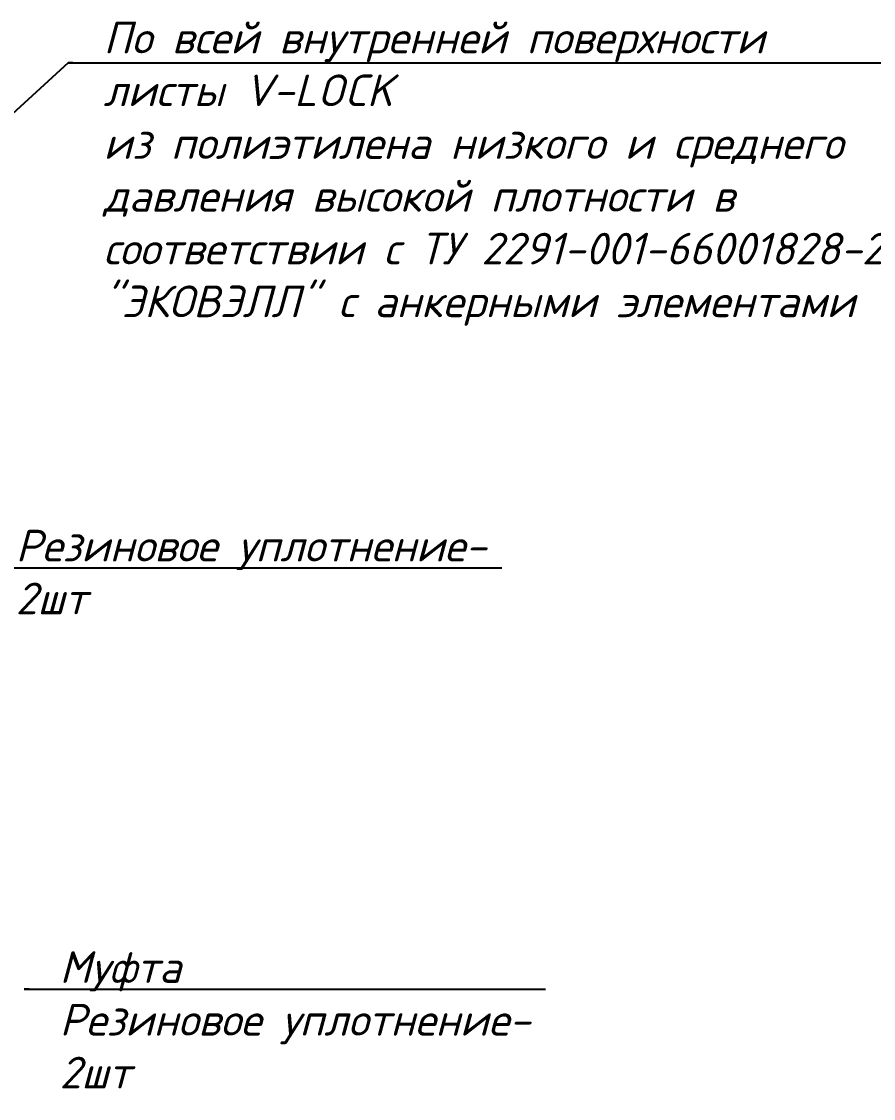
# Model space of a CAD drawing. Header units: millimetres. Extents: x 5929542 to 6152618, y 10240044 to 10382466.
# Drawn here: x 5942338 to 5949073, y 10282526 to 10291033 of the extents above; entities that cross this region are included whole.
import ezdxf
from ezdxf import colors
from ezdxf.entities.mleader import LeaderData, LeaderLine
from ezdxf.math import Vec2, Vec3

# ---------------------------------------------------------------- set-up
doc = ezdxf.new("R2010")
doc.units = ezdxf.units.MM
doc.layers.add('Тонкая линия', color=7, linetype='Continuous')
doc.styles.add('2.5-Размеры', font='isocpeui.ttf', dxfattribs={"height": 2.5})

msp = doc.modelspace()

# ---------------------------------------------------------------- linework, layer by layer
at = {"layer": 'Тонкая линия'}
msp.add_line((5942705.99173, 10290706.04957), (5941290.41992, 10289413.53859), dxfattribs=at)

# ---------------------------------------------------------------- leaders
ml = msp.add_multileader_mtext('Standard', dxfattribs=at)
ml.set_content('По всей внутренней поверхности\\Pлисты V-LOCK\\Pиз полиэтилена низкого и среднего давления высокой плотности в соответствии с ТУ 2291-001-66001828-2013 "ЭКОВЭЛЛ" с анкерными элементами', color=256, style='2.5-Размеры')
ml.set_leader_properties()
ml.build(insert=Vec2(0, 0))
ml.multileader.update_dxf_attribs({"text_left_attachment_type": 6, "text_right_attachment_type": 6, "dogleg_length": 0.8, "arrow_head_size": 40})
ctx = ml.context
ctx.base_point, ctx.char_height, ctx.arrow_head_size, ctx.landing_gap_size, ctx.plane_origin = Vec3(5942785.99173, 10290706.04957), 250, 40, 200, Vec3(5946661.64827, 10290706.04957)
ctx.left_attachment, ctx.right_attachment = 6, 6
notes = []
notes.append((ctx, [(1, (1, 1, 0), (5942705.99173, 10290706.04957), (1, 0), 80, [(0, [(5942704.87546, 10290706.04957)], 0, [])])]))
ctx.mtext.insert, ctx.mtext.width, ctx.mtext.flow_direction = Vec3(5942985.99173, 10291031.04957), 7056.7778555, 5
ml = msp.add_multileader_mtext('Standard', dxfattribs=at)
ml.set_content('Резиновое уплотнение- 2шт ', color=256, style='2.5-Размеры')
ml.set_leader_properties()
ml.build(insert=Vec2(0, 0))
ml.multileader.update_dxf_attribs({"text_left_attachment_type": 6, "text_right_attachment_type": 6, "dogleg_length": 0.8, "arrow_head_size": 40})
ctx = ml.context
ctx.base_point, ctx.char_height, ctx.arrow_head_size, ctx.landing_gap_size, ctx.plane_origin = Vec3(5942092.10887, 10286717.50095), 250, 40, 200, Vec3(5945967.76542, 10286717.50095)
ctx.left_attachment, ctx.right_attachment = 6, 6
notes.append((ctx, [(1, (1, 1, 0), (5942012.10887, 10286717.50095), (1, 0), 80, [(0, [(5942010.99261, 10286717.50095)], 0, [])])]))
ctx.mtext.insert, ctx.mtext.width, ctx.mtext.flow_direction = Vec3(5942292.10887, 10287017.50095), 3803.5487102, 5
ml = msp.add_multileader_mtext('Standard', dxfattribs=at)
ml.set_content('Муфта\\PРезиновое уплотнение- 2шт ', color=256, style='2.5-Размеры')
ml.set_leader_properties()
ml.build(insert=Vec2(0, 0))
ml.multileader.update_dxf_attribs({"text_left_attachment_type": 6, "text_right_attachment_type": 6, "dogleg_length": 0.8, "arrow_head_size": 40})
ctx = ml.context
ctx.base_point, ctx.char_height, ctx.arrow_head_size, ctx.landing_gap_size, ctx.plane_origin = Vec3(5942439.2838, 10283388.85676), 250, 40, 200, Vec3(5946314.94035, 10283388.85676)
ctx.left_attachment, ctx.right_attachment = 6, 6
notes.append((ctx, [(1, (1, 1, 0), (5942359.2838, 10283388.85676), (1, 0), 80, [(0, [(5942358.16753, 10283388.85676)], 0, [])])]))
ctx.mtext.insert, ctx.mtext.width, ctx.mtext.flow_direction = Vec3(5942639.2838, 10283688.85676), 3803.5487102, 5
for ctx, leaders in notes:
    for number, flags, end, landing, length, lines in leaders:
        leader = LeaderData()
        leader.index, (leader.has_last_leader_line, leader.has_dogleg_vector, leader.attachment_direction) = number, flags
        leader.last_leader_point, leader.dogleg_vector, leader.dogleg_length = Vec3(end), Vec3(landing), length
        for number, points, colour, breaks in lines:
            line = LeaderLine()
            line.index, line.vertices, line.color, line.breaks = number, Vec3.list(points), colors.encode_raw_color(colour), breaks
            leader.lines.append(line)
        ctx.leaders.append(leader)

doc.saveas('drawing.dxf')
